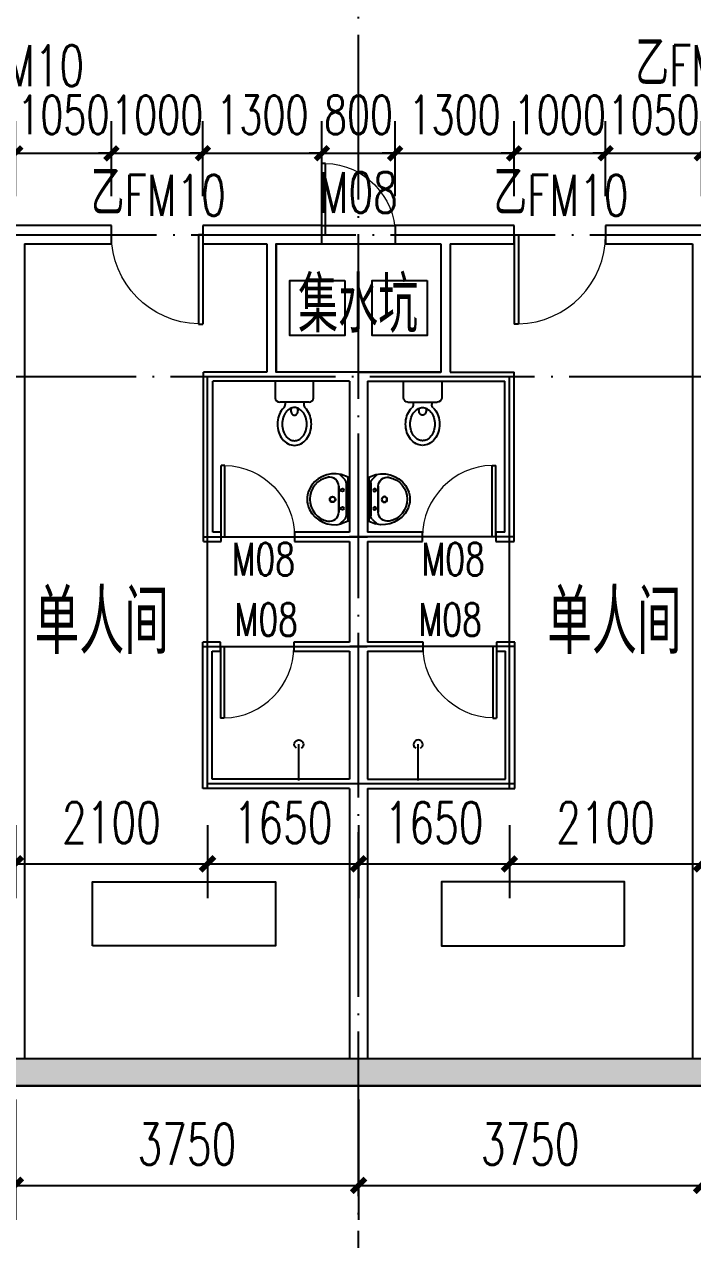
# Model space of a CAD drawing. Extents: x 246015 to 608740, y -108003 to 88400.
# Drawn here: x 426702 to 434006, y -31442 to -18161 of the extents above; entities that cross this region are included whole.
import ezdxf

# ---------------------------------------------------------------- set-up
doc = ezdxf.new("R2010")
doc.units = 0
doc.header["$LTSCALE"] = 3000
doc.header["$MEASUREMENT"] = 0
doc.header["$PDMODE"] = 1
doc.linetypes.add('DOTE', pattern=[2.42, 2, -0.2, 0.02, -0.2])
doc.layers.get('0').update_dxf_attribs({"linetype": 'CONTINUOUS'})
doc.layers.get('DEFPOINTS').update_dxf_attribs({"linetype": 'CONTINUOUS'})
for name, color, linetype in [('dote', 1, 'DOTE'), ('LVTRY', 6, 'CONTINUOUS'), ('PUB_DIM', 3, 'CONTINUOUS'), ('PUB_HATCH', 8, 'CONTINUOUS'), ('PUB_TEXT', 7, 'CONTINUOUS'), ('stair', 2, 'CONTINUOUS'), ('WALL', 9, 'CONTINUOUS'), ('WINDOW', 4, 'CONTINUOUS'), ('WINDOW_TEXT', 7, 'CONTINUOUS'), ('集水坑', 2, 'CONTINUOUS')]:
    doc.layers.add(name, color=color, linetype=linetype)
doc.styles.add('_TCH_DIM', font='SIMPLEX', dxfattribs={"bigfont": 'GBCBIG'})
doc.styles.add('_TCH_WINDOW', font='SIMPLEX', dxfattribs={"bigfont": 'GBCBIG'})
doc.styles.add('DIM_FONT', font='simplex.shx', dxfattribs={"width": 0.7, "bigfont": 'hztxt.shx'})
doc.dimstyles.new('DIMN140', dxfattribs={"dimscale": 1.4, "dimtxt": 300, "dimasz": 100, "dimexe": 250, "dimexo": 300, "dimgap": 150, "dimtad": 1, "dimdec": 0, "dimzin": 0, "dimdsep": 46, "dimtxsty": 'DIM_FONT', "dimblk": 'ARCHTICK', "dimcen": 0.09, "dimclrt": 7, "dimazin": 2, "dimtfac": 1, "dimtdec": 0, "dimtix": 1, "dimtmove": 2, "dimatfit": 3, "dimfxl": 0, "dimtolj": 1, "dimtzin": 0, "dimarcsym": 0})
doc.dimstyles.new('DIMN150', dxfattribs={"dimscale": 1.5, "dimtxt": 300, "dimasz": 100, "dimexe": 250, "dimexo": 300, "dimgap": 150, "dimtad": 1, "dimdec": 0, "dimzin": 0, "dimdsep": 46, "dimtxsty": 'DIM_FONT', "dimblk": 'ARCHTICK', "dimcen": 0.09, "dimclrt": 7, "dimazin": 2, "dimtfac": 1, "dimtdec": 0, "dimtix": 1, "dimtmove": 2, "dimatfit": 3, "dimfxl": 0, "dimtolj": 1, "dimtzin": 0, "dimarcsym": 0})

# ---------------------------------------------------------------- blocks, each defined once
blk = doc.blocks.new('jishuikeng1')
at = {"layer": '集水坑'}
for points in [[(0, 1800), (1400, 1800), (1400, 0), (0, 0)], [(400, 1650), (1000, 1650), (1000, 1050), (400, 1050)], [(400, 750), (1000, 750), (1000, 150), (400, 150)]]:
    blk.add_lwpolyline(points, close=True, dxfattribs=at)
blk = doc.blocks.new('_ARCHTICK')
at = {"color": 0, "linetype": 'ByBlock', "const_width": 0.4}
blk.add_lwpolyline([(-0.5, -0.5), (0.5, 0.5)], dxfattribs=at)
blk = doc.blocks.new('*D430')
at = {"layer": 'DEFPOINTS', "color": 0}
for p in [(434104, -19571), (433054, -20461), (434104, -20461)]:
    blk.add_point(p, dxfattribs=at)
at = {"layer": 'PUB_DIM', "color": 0, "lineweight": -2}
for p, q in [((433054, -20041), (433054, -19221)), ((434104, -20041), (434104, -19221)), ((433054, -19571), (432914, -19571)), ((433054, -19571), (434104, -19571)), ((434104, -19571), (434244, -19571))]:
    blk.add_line(p, q, dxfattribs=at)
at = {"layer": 'PUB_DIM', "color": 0, "lineweight": -2, "xscale": 140, "yscale": 140, "zscale": 140}
blk.add_blockref('_ARCHTICK', (433054, -19571), dxfattribs=at)
at = {"layer": 'PUB_DIM', "color": 0, "lineweight": -2, "xscale": 140, "yscale": 140, "zscale": 140, "rotation": 180}
blk.add_blockref('_ARCHTICK', (434104, -19571), dxfattribs=at)
at = {"layer": 'PUB_DIM', "color": 7, "insert": (433579, -19151), "char_height": 420, "attachment_point": 5, "style": 'DIM_FONT'}
blk.add_mtext('\\A1;1050', dxfattribs=at)
blk = doc.blocks.new('*D431')
at = {"layer": 'DEFPOINTS', "color": 0}
for p in [(433054, -19571), (432054, -20461), (433054, -20461)]:
    blk.add_point(p, dxfattribs=at)
at = {"layer": 'PUB_DIM', "color": 0, "lineweight": -2}
for p, q in [((432054, -20041), (432054, -19221)), ((433054, -20041), (433054, -19221)), ((432054, -19571), (431914, -19571)), ((432054, -19571), (433054, -19571)), ((433054, -19571), (433194, -19571))]:
    blk.add_line(p, q, dxfattribs=at)
at = {"layer": 'PUB_DIM', "color": 0, "lineweight": -2, "xscale": 140, "yscale": 140, "zscale": 140}
blk.add_blockref('_ARCHTICK', (432054, -19571), dxfattribs=at)
at = {"layer": 'PUB_DIM', "color": 0, "lineweight": -2, "xscale": 140, "yscale": 140, "zscale": 140, "rotation": 180}
blk.add_blockref('_ARCHTICK', (433054, -19571), dxfattribs=at)
at = {"layer": 'PUB_DIM', "color": 7, "insert": (432554, -19151), "char_height": 420, "attachment_point": 5, "style": 'DIM_FONT'}
blk.add_mtext('\\A1;1000', dxfattribs=at)
blk = doc.blocks.new('*D432')
at = {"layer": 'DEFPOINTS', "color": 0}
for p in [(432054, -19571), (430754, -20461), (432054, -20461)]:
    blk.add_point(p, dxfattribs=at)
at = {"layer": 'PUB_DIM', "color": 0, "lineweight": -2}
for p, q in [((430754, -20041), (430754, -19221)), ((432054, -20041), (432054, -19221)), ((430754, -19571), (430614, -19571)), ((430754, -19571), (432054, -19571)), ((432054, -19571), (432194, -19571))]:
    blk.add_line(p, q, dxfattribs=at)
at = {"layer": 'PUB_DIM', "color": 0, "lineweight": -2, "xscale": 140, "yscale": 140, "zscale": 140}
blk.add_blockref('_ARCHTICK', (430754, -19571), dxfattribs=at)
at = {"layer": 'PUB_DIM', "color": 0, "lineweight": -2, "xscale": 140, "yscale": 140, "zscale": 140, "rotation": 180}
blk.add_blockref('_ARCHTICK', (432054, -19571), dxfattribs=at)
at = {"layer": 'PUB_DIM', "color": 7, "insert": (431404, -19151), "char_height": 420, "attachment_point": 5, "style": 'DIM_FONT'}
blk.add_mtext('\\A1;1300', dxfattribs=at)
blk = doc.blocks.new('*D433')
at = {"layer": 'DEFPOINTS', "color": 0}
for p in [(430754, -19571), (429954, -20461), (430754, -20461)]:
    blk.add_point(p, dxfattribs=at)
at = {"layer": 'PUB_DIM', "color": 0, "lineweight": -2}
for p, q in [((429954, -20041), (429954, -19221)), ((430754, -20041), (430754, -19221)), ((429954, -19571), (429814, -19571)), ((429954, -19571), (430754, -19571)), ((430754, -19571), (430894, -19571))]:
    blk.add_line(p, q, dxfattribs=at)
at = {"layer": 'PUB_DIM', "color": 0, "lineweight": -2, "xscale": 140, "yscale": 140, "zscale": 140}
blk.add_blockref('_ARCHTICK', (429954, -19571), dxfattribs=at)
at = {"layer": 'PUB_DIM', "color": 0, "lineweight": -2, "xscale": 140, "yscale": 140, "zscale": 140, "rotation": 180}
blk.add_blockref('_ARCHTICK', (430754, -19571), dxfattribs=at)
at = {"layer": 'PUB_DIM', "color": 7, "insert": (430354, -19151), "char_height": 420, "attachment_point": 5, "style": 'DIM_FONT'}
blk.add_mtext('\\A1;800', dxfattribs=at)
blk = doc.blocks.new('*D434')
at = {"layer": 'DEFPOINTS', "color": 0}
for p in [(429954, -19571), (428654, -20461), (429954, -20461)]:
    blk.add_point(p, dxfattribs=at)
at = {"layer": 'PUB_DIM', "color": 0, "lineweight": -2}
for p, q in [((428654, -20041), (428654, -19221)), ((429954, -20041), (429954, -19221)), ((428654, -19571), (428514, -19571)), ((428654, -19571), (429954, -19571)), ((429954, -19571), (430094, -19571))]:
    blk.add_line(p, q, dxfattribs=at)
at = {"layer": 'PUB_DIM', "color": 0, "lineweight": -2, "xscale": 140, "yscale": 140, "zscale": 140}
blk.add_blockref('_ARCHTICK', (428654, -19571), dxfattribs=at)
at = {"layer": 'PUB_DIM', "color": 0, "lineweight": -2, "xscale": 140, "yscale": 140, "zscale": 140, "rotation": 180}
blk.add_blockref('_ARCHTICK', (429954, -19571), dxfattribs=at)
at = {"layer": 'PUB_DIM', "color": 7, "insert": (429304, -19151), "char_height": 420, "attachment_point": 5, "style": 'DIM_FONT'}
blk.add_mtext('\\A1;1300', dxfattribs=at)
blk = doc.blocks.new('*D435')
at = {"layer": 'DEFPOINTS', "color": 0}
for p in [(428654, -19571), (427654, -20461), (428654, -20461)]:
    blk.add_point(p, dxfattribs=at)
at = {"layer": 'PUB_DIM', "color": 0, "lineweight": -2}
for p, q in [((427654, -20041), (427654, -19221)), ((428654, -20041), (428654, -19221)), ((427654, -19571), (427514, -19571)), ((427654, -19571), (428654, -19571)), ((428654, -19571), (428794, -19571))]:
    blk.add_line(p, q, dxfattribs=at)
at = {"layer": 'PUB_DIM', "color": 0, "lineweight": -2, "xscale": 140, "yscale": 140, "zscale": 140}
blk.add_blockref('_ARCHTICK', (427654, -19571), dxfattribs=at)
at = {"layer": 'PUB_DIM', "color": 0, "lineweight": -2, "xscale": 140, "yscale": 140, "zscale": 140, "rotation": 180}
blk.add_blockref('_ARCHTICK', (428654, -19571), dxfattribs=at)
at = {"layer": 'PUB_DIM', "color": 7, "insert": (428154, -19151), "char_height": 420, "attachment_point": 5, "style": 'DIM_FONT'}
blk.add_mtext('\\A1;1000', dxfattribs=at)
blk = doc.blocks.new('*D436')
at = {"layer": 'DEFPOINTS', "color": 0}
for p in [(427654, -19571), (426604, -20461), (427654, -20461)]:
    blk.add_point(p, dxfattribs=at)
at = {"layer": 'PUB_DIM', "color": 0, "lineweight": -2}
for p, q in [((426604, -20041), (426604, -19221)), ((427654, -20041), (427654, -19221)), ((426604, -19571), (426464, -19571)), ((426604, -19571), (427654, -19571)), ((427654, -19571), (427794, -19571))]:
    blk.add_line(p, q, dxfattribs=at)
at = {"layer": 'PUB_DIM', "color": 0, "lineweight": -2, "xscale": 140, "yscale": 140, "zscale": 140}
blk.add_blockref('_ARCHTICK', (426604, -19571), dxfattribs=at)
at = {"layer": 'PUB_DIM', "color": 0, "lineweight": -2, "xscale": 140, "yscale": 140, "zscale": 140, "rotation": 180}
blk.add_blockref('_ARCHTICK', (427654, -19571), dxfattribs=at)
at = {"layer": 'PUB_DIM', "color": 7, "insert": (427129, -19151), "char_height": 420, "attachment_point": 5, "style": 'DIM_FONT'}
blk.add_mtext('\\A1;1050', dxfattribs=at)
blk = doc.blocks.new('*D717')
at = {"layer": 'DEFPOINTS', "color": 0}
for p in [(430354, -29461), (434104, -29461), (434104, -30849)]:
    blk.add_point(p, dxfattribs=at)
at = {"layer": 'PUB_DIM', "color": 0, "lineweight": -2}
for p, q in [((430354, -29911), (430354, -31224)), ((434104, -29911), (434104, -31224)), ((430354, -30849), (434104, -30849))]:
    blk.add_line(p, q, dxfattribs=at)
at = {"layer": 'PUB_DIM', "color": 0, "lineweight": -2, "xscale": 150, "yscale": 150, "zscale": 150, "rotation": 180}
blk.add_blockref('_ARCHTICK', (430354, -30849), dxfattribs=at)
at = {"layer": 'PUB_DIM', "color": 0, "lineweight": -2, "xscale": 150, "yscale": 150, "zscale": 150}
blk.add_blockref('_ARCHTICK', (434104, -30849), dxfattribs=at)
at = {"layer": 'PUB_DIM', "color": 7, "insert": (432229, -30399), "char_height": 450, "attachment_point": 5, "style": 'DIM_FONT'}
blk.add_mtext('\\A1;3750', dxfattribs=at)
blk = doc.blocks.new('*D718')
at = {"layer": 'DEFPOINTS', "color": 0}
for p in [(426604, -29461), (430354, -29461), (430354, -30849)]:
    blk.add_point(p, dxfattribs=at)
at = {"layer": 'PUB_DIM', "color": 0, "lineweight": -2}
for p, q in [((426604, -29911), (426604, -31224)), ((430354, -29911), (430354, -31224)), ((426604, -30849), (430354, -30849))]:
    blk.add_line(p, q, dxfattribs=at)
at = {"layer": 'PUB_DIM', "color": 0, "lineweight": -2, "xscale": 150, "yscale": 150, "zscale": 150, "rotation": 180}
blk.add_blockref('_ARCHTICK', (426604, -30849), dxfattribs=at)
at = {"layer": 'PUB_DIM', "color": 0, "lineweight": -2, "xscale": 150, "yscale": 150, "zscale": 150}
blk.add_blockref('_ARCHTICK', (430354, -30849), dxfattribs=at)
at = {"layer": 'PUB_DIM', "color": 7, "insert": (428479, -30399), "char_height": 450, "attachment_point": 5, "style": 'DIM_FONT'}
blk.add_mtext('\\A1;3750', dxfattribs=at)
blk = doc.blocks.new('*D758')
at = {"layer": 'DEFPOINTS', "color": 0}
for p in [(426604, -26462), (428704, -26462), (428704, -27335)]:
    blk.add_point(p, dxfattribs=at)
at = {"layer": 'PUB_DIM', "color": 0, "lineweight": -2}
for p, q in [((426604, -26912), (426604, -27710)), ((428704, -26912), (428704, -27710)), ((426604, -27335), (428704, -27335))]:
    blk.add_line(p, q, dxfattribs=at)
at = {"layer": 'PUB_DIM', "color": 0, "lineweight": -2, "xscale": 150, "yscale": 150, "zscale": 150, "rotation": 180}
blk.add_blockref('_ARCHTICK', (426604, -27335), dxfattribs=at)
at = {"layer": 'PUB_DIM', "color": 0, "lineweight": -2, "xscale": 150, "yscale": 150, "zscale": 150}
blk.add_blockref('_ARCHTICK', (428704, -27335), dxfattribs=at)
at = {"layer": 'PUB_DIM', "color": 7, "insert": (427654, -26885), "char_height": 450, "attachment_point": 5, "style": 'DIM_FONT'}
blk.add_mtext('\\A1;2100', dxfattribs=at)
blk = doc.blocks.new('*D759')
at = {"layer": 'DEFPOINTS', "color": 0}
for p in [(428704, -26462), (430354, -26462), (430354, -27335)]:
    blk.add_point(p, dxfattribs=at)
at = {"layer": 'PUB_DIM', "color": 0, "lineweight": -2}
for p, q in [((428704, -26912), (428704, -27710)), ((430354, -26912), (430354, -27710)), ((428704, -27335), (430354, -27335))]:
    blk.add_line(p, q, dxfattribs=at)
at = {"layer": 'PUB_DIM', "color": 0, "lineweight": -2, "xscale": 150, "yscale": 150, "zscale": 150, "rotation": 180}
blk.add_blockref('_ARCHTICK', (428704, -27335), dxfattribs=at)
at = {"layer": 'PUB_DIM', "color": 0, "lineweight": -2, "xscale": 150, "yscale": 150, "zscale": 150}
blk.add_blockref('_ARCHTICK', (430354, -27335), dxfattribs=at)
at = {"layer": 'PUB_DIM', "color": 7, "insert": (429529, -26885), "char_height": 450, "attachment_point": 5, "style": 'DIM_FONT'}
blk.add_mtext('\\A1;1650', dxfattribs=at)
blk = doc.blocks.new('*D760')
at = {"layer": 'DEFPOINTS', "color": 0}
for p in [(430354, -26462), (432003, -26462), (432003, -27335)]:
    blk.add_point(p, dxfattribs=at)
at = {"layer": 'PUB_DIM', "color": 0, "lineweight": -2}
for p, q in [((430354, -26912), (430354, -27710)), ((432003, -26912), (432003, -27710)), ((430354, -27335), (432003, -27335))]:
    blk.add_line(p, q, dxfattribs=at)
at = {"layer": 'PUB_DIM', "color": 0, "lineweight": -2, "xscale": 150, "yscale": 150, "zscale": 150, "rotation": 180}
blk.add_blockref('_ARCHTICK', (430354, -27335), dxfattribs=at)
at = {"layer": 'PUB_DIM', "color": 0, "lineweight": -2, "xscale": 150, "yscale": 150, "zscale": 150}
blk.add_blockref('_ARCHTICK', (432003, -27335), dxfattribs=at)
at = {"layer": 'PUB_DIM', "color": 7, "insert": (431179, -26885), "char_height": 450, "attachment_point": 5, "style": 'DIM_FONT'}
blk.add_mtext('\\A1;1650', dxfattribs=at)
blk = doc.blocks.new('*D761')
at = {"layer": 'DEFPOINTS', "color": 0}
for p in [(432003, -26462), (434104, -26462), (434104, -27335)]:
    blk.add_point(p, dxfattribs=at)
at = {"layer": 'PUB_DIM', "color": 0, "lineweight": -2}
for p, q in [((432003, -26912), (432003, -27710)), ((434104, -26912), (434104, -27710)), ((432003, -27335), (434104, -27335))]:
    blk.add_line(p, q, dxfattribs=at)
at = {"layer": 'PUB_DIM', "color": 0, "lineweight": -2, "xscale": 150, "yscale": 150, "zscale": 150, "rotation": 180}
blk.add_blockref('_ARCHTICK', (432003, -27335), dxfattribs=at)
at = {"layer": 'PUB_DIM', "color": 0, "lineweight": -2, "xscale": 150, "yscale": 150, "zscale": 150}
blk.add_blockref('_ARCHTICK', (434104, -27335), dxfattribs=at)
at = {"layer": 'PUB_DIM', "color": 7, "insert": (433054, -26885), "char_height": 450, "attachment_point": 5, "style": 'DIM_FONT'}
blk.add_mtext('\\A1;2100', dxfattribs=at)
blk = doc.blocks.new('$DorLib2D$00000001')
for p, q in [((0.45, 0.975), (0.5, 0.975)), ((0.45, 0), (0.45, 0.975)), ((0.5, 0), (0.5, 0.975)), ((0.5, 0), (0.45, 0))]:
    blk.add_line(p, q)
at = {"lineweight": 13}
blk.add_arc((0.475, 0), 0.975, 91.4693, 180, dxfattribs=at)
blk = doc.blocks.new('$lvtry$00000005')
for p, q in [((-210, 0, 0), (-210, -180, 0)), ((210, 0, 0), (-210, 0, 0)), ((210, -180, 0), (210, 0, 0)), ((160, -230, 0), (-160, -230, 0)), ((-101, -230, 0), (-101, -254, 0)), ((101, -230, 0), (101, -254, 0))]:
    blk.add_line(p, q)
at = {"elevation": 0}
blk.add_lwpolyline([(-135, -469, 0.080312), (-123, -544, 0.089014), (-92, -602, 0.104918), (-46, -639, 0.119812), (0, -650, 0.119812), (46, -639, 0.104918), (92, -602, 0.089014), (123, -544, 0.080312), (135, -469, 0.080312), (123, -395, 0.089014), (92, -337, 0.104918), (46, -300, 0.119812), (0, -288, 0.119812), (-46, -300, 0.104918), (-92, -337, 0.089014), (-123, -395, 0.080312)], format="xyb", close=True, dxfattribs=at)
for points in [[(-35, -295, 0.013578), (-36, -298, 0.073567), (-39, -318, 0.073567)], [(-39, -318, 0.073567), (-36, -339, 0.084454), (-27, -356, 0.10642), (-14, -368, 0.129709), (0, -372, 0.129709), (14, -368, 0.10642), (27, -356, 0.084454), (36, -339, 0.073567), (39, -318, 0.073567), (36, -298, 0.014016), (35, -295, 0.10642)]]:
    blk.add_lwpolyline(points, format="xyb", dxfattribs=at)
for centre, radius, start, end in [((-160, -180, 0), 50, 180, 270), ((-151, -254, 0), 50, 314.8144, 0), ((151, -254, 0), 50, 180, 225.2555), ((160, -180, 0), 50, 270, 0), ((102, -469, 0), 287, 161.6333, 180), ((52, -453, 0), 235, 141.2863, 161.6333), ((20, -427, 0), 194, 134.8144, 141.2863), ((-20, -427, 0), 194, 38.7137, 45.2555), ((-52, -453, 0), 235, 18.3667, 38.7137), ((-102, -469, 0), 287, 0, 18.3667), ((102, -469, 0), 287, 180, 198.3667), ((-102, -469, 0), 287, 341.6333, 0), ((52, -486, 0), 235, 198.3667, 218.7137), ((20, -512, 0), 194, 218.7137, 242.6714), ((-20, -512, 0), 194, 297.3286, 321.2863), ((-52, -486, 0), 235, 321.2863, 341.6333), ((0, -551, 0), 150, 242.6714, 270), ((0, -551, 0), 150, 270, 297.3286)]:
    blk.add_arc(centre, radius, start, end)
blk = doc.blocks.new('$lvtry$00000010')
blk.add_line((0, -37), (0, -432))
blk.add_arc((0, -432), 50, 121.0332, 58.9668)
blk = doc.blocks.new('$lvtry$00000178')
for p, q in [((-240, 0, 0), (-270, -79, 0)), ((240, 0, 0), (-240, 0, 0)), ((-237, 0, 0), (239, 0, 0)), ((240, 0, 0), (270, -79, 0)), ((-213, -36, 0), (-271, -91, 0)), ((-179, -23, 0), (181, -23, 0)), ((-141, -105, 0), (141, -105, 0)), ((141, -105, 0), (-141, -105, 0)), ((217, -37, 0), (274, -95, 0))]:
    blk.add_line(p, q)
for centre, radius in [((-99, -65, 0), 16.3), ((101, -65, 0), 16.3), ((2, -172, 0), 31.6)]:
    blk.add_circle(centre, radius)
at = {"lineweight": 13}
blk.add_circle((2, -172, 0), 23, dxfattribs=at)
for centre, radius, start, end in [((28, -152, 0), 307, 166.1751, 244.7296), ((-141, -205, 0), 100, 90, 190.5602), ((-179, -73, 0), 50, 90, 133.181), ((-28, -152, 0), 307, 297.0639, 13.8249), ((141, -205, 0), 100, 349.4398, 90), ((181, -73, 0), 50, 44.5607, 90), ((0, -179, 0), 243, 190.5602, 349.4398), ((0, -201, 0), 250, 245.8071, 296.4628)]:
    blk.add_arc(centre, radius, start, end)
blk.add_point((1, -65, 0))

msp = doc.modelspace()

# ---------------------------------------------------------------- hatches: boundary and pattern name
at = {"layer": 'PUB_HATCH'}
for points in [[(426603.9, -29461.4), (426603.9, -29761.4), (430353.9, -29761.4), (430353.9, -29461.4)], [(430353.9, -29461.4), (430353.9, -29761.4), (434103.9, -29761.4), (434103.9, -29461.4)]]:
    msp.add_hatch(color=256, dxfattribs=at).paths.add_polyline_path(points)

# ---------------------------------------------------------------- linework, layer by layer
at = {"layer": 'dote', "ltscale": 0.3}
for p, q in [((430353.9, -81061.4), (430353.9, 53538.6)), ((295667.9, -20461.4), (554353.9, -20461.4)), ((417410.9, -22011.4), (454653.9, -22011.4)), ((428660.9, -23761.6), (430453.9, -23761.6)), ((432053.9, -23761.6), (430253.9, -23761.6)), ((428654.3, -24961.7), (430447.3, -24961.7)), ((432060.4, -24961.7), (430260.4, -24961.7)), ((295667.9, -29461.4), (554353.9, -29461.4))]:
    msp.add_line(p, q, dxfattribs=at)
at = {"layer": 'dote'}
for p, q in [((428704.3, -26511.7), (428704.3, -22011.4)), ((432003.4, -26511.7), (432003.4, -22011.4)), ((432060.4, -26461.7), (428704.3, -26461.7))]:
    msp.add_line(p, q, dxfattribs=at)
at = {"layer": 'LVTRY'}
for points in [[(427447, -28231), (427447, -27531), (429447, -27531), (429447, -28231), (427447, -28231)], [(433260.7, -28231), (433260.7, -27531), (431260.7, -27531), (431260.7, -28231), (433260.7, -28231)]]:
    msp.add_lwpolyline(points, close=True, dxfattribs=at)
at = {"layer": 'stair'}
msp.add_lwpolyline([(299553.9, 3467.8), (299553.9, 28838.6), (316453.9, 28838.6), (316453.9, 27409.7), (323493.1, 28025.5), (322800.2, 35945.3, -0.0349916), (393128.8, 42129.1), (393066.7, 42838.6), (467189.2, 42838.6), (467163, 42538.6), (467127.7, 42135.3, -0.0358539), (537955.2, 35916.1), (536854.9, 23339.1), (538648, 23182.2), (537798.3, 13438.6), (553653.9, 13438.6), (553653.9, -20761.4), (454653.9, -20761.4), (454653.9, -29761.4), (393186.2, -29761.4), (325560.9, -48546.2), (299553.9, 3467.8)], format="xyb", close=True, dxfattribs=at)
at = {"layer": 'WALL'}
for p, q in [((427653.9, -20361.4), (426603.9, -20361.4)), ((427653.9, -20561.4), (427653.9, -20361.4)), ((429353.9, -20361.4), (428653.9, -20361.4)), ((428653.9, -20361.4), (428653.9, -20561.4)), ((429953.9, -20361.4), (429353.9, -20361.4)), ((429953.9, -20561.4), (429953.9, -20361.4)), ((431253.9, -20361.4), (430753.9, -20361.4)), ((430753.9, -20361.4), (430753.9, -20561.4)), ((432053.9, -20361.4), (431253.9, -20361.4)), ((432053.9, -20561.4), (432053.9, -20361.4)), ((434103.9, -20361.4), (433053.9, -20361.4)), ((433053.9, -20361.4), (433053.9, -20561.4)), ((426703.9, -20561.4), (426703.9, -29461.4)), ((426703.9, -20561.4), (427653.9, -20561.4)), ((428653.9, -20561.4), (429353.9, -20561.4)), ((429353.9, -20561.4), (429353.9, -21961.4)), ((429453.9, -20561.4), (429453.9, -21961.4)), ((429453.9, -20561.4), (429953.9, -20561.4)), ((430753.9, -20561.4), (431253.9, -20561.4)), ((431253.9, -20561.4), (431253.9, -21961.4)), ((431353.9, -20561.4), (432053.9, -20561.4)), ((431353.9, -20561.4), (431353.9, -21961.4)), ((433053.9, -20561.4), (434003.9, -20561.4)), ((434003.9, -20561.4), (434003.9, -29461.4)), ((428660.9, -23811.6), (428660.9, -21961.4)), ((429353.9, -21961.4), (428660.9, -21961.4)), ((430353.9, -21961.4), (429453.9, -21961.4)), ((430353.9, -21961.4), (431253.9, -21961.4)), ((431353.9, -21961.4), (432053.9, -21961.4)), ((432053.9, -23811.6), (432053.9, -21961.4)), ((428760.9, -23711.6), (428760.9, -22061.4)), ((429353.9, -22061.4), (428760.9, -22061.4)), ((430253.9, -22061.4), (429353.9, -22061.4)), ((430253.9, -22061.4), (430253.9, -23711.6)), ((430453.9, -22061.4), (431253.9, -22061.4)), ((430453.9, -22061.4), (430453.9, -23711.6)), ((431253.9, -22061.4), (431953.9, -22061.4)), ((431953.9, -23711.6), (431953.9, -22061.4)), ((428853.9, -23711.6), (428760.9, -23711.6)), ((428853.9, -23811.6), (428853.9, -23711.6)), ((430253.9, -23711.6), (429653.9, -23711.6)), ((429653.9, -23711.6), (429653.9, -23811.6)), ((431053.9, -23711.6), (430453.9, -23711.6)), ((431053.9, -23811.6), (431053.9, -23711.6)), ((431953.9, -23711.6), (431853.9, -23711.6)), ((431853.9, -23711.6), (431853.9, -23811.6)), ((428660.9, -23811.6), (428853.9, -23811.6)), ((429653.9, -23811.6), (430253.9, -23811.6)), ((430253.9, -23811.6), (430253.9, -24911.7)), ((430453.9, -23811.6), (431053.9, -23811.6)), ((430453.9, -23811.6), (430453.9, -24911.7)), ((431853.9, -23811.6), (432053.9, -23811.6)), ((428847.3, -24911.7), (428654.3, -24911.7)), ((428654.3, -26511.7), (428654.3, -24911.7)), ((428847.3, -25011.7), (428847.3, -24911.7)), ((430253.9, -24911.7), (429647.3, -24911.7)), ((429647.3, -24911.7), (429647.3, -25011.7)), ((431060.4, -24911.7), (430453.9, -24911.7)), ((431060.4, -25011.7), (431060.4, -24911.7)), ((432060.4, -24911.7), (431860.4, -24911.7)), ((431860.4, -24911.7), (431860.4, -25011.7)), ((432060.4, -26511.7), (432060.4, -24911.7)), ((428754.3, -25011.7), (428847.3, -25011.7)), ((428754.3, -26411.7), (428754.3, -25011.7)), ((429647.3, -25011.7), (430253.9, -25011.7)), ((430253.9, -25011.7), (430253.9, -26411.7)), ((430453.9, -25011.7), (431060.4, -25011.7)), ((430453.9, -25011.7), (430453.9, -26411.7)), ((431860.4, -25011.7), (431960.4, -25011.7)), ((431960.4, -26411.7), (431960.4, -25011.7)), ((430253.9, -26411.7), (428754.3, -26411.7)), ((430453.9, -26411.7), (431960.4, -26411.7)), ((430253.9, -26511.7), (428654.3, -26511.7)), ((430253.9, -26511.7), (430253.9, -29461.4)), ((430453.9, -26511.7), (432060.4, -26511.7)), ((430453.9, -26511.7), (430453.9, -29461.4)), ((426603.9, -29461.4), (430353.9, -29461.4)), ((430353.9, -29461.4), (434103.9, -29461.4)), ((426603.9, -29761.4), (430353.9, -29761.4)), ((430353.9, -29761.4), (434103.9, -29761.4))]:
    msp.add_line(p, q, dxfattribs=at)
at = {"layer": '集水坑'}
msp.add_line((429953.9, -20361.4), (430753.9, -20361.4), dxfattribs=at)

# ---------------------------------------------------------------- block references
at = {"layer": 'LVTRY'}
msp.add_blockref('$lvtry$00000005', (429653.9, -22061.4), dxfattribs=at)
for name, p, yscale, rotation in [('$lvtry$00000005', (431053.9, -22061.4), -0.9999999999999998, 180), ('$lvtry$00000178', (430465.1, -23350.9), -1, 270.0000000001104), ('$lvtry$00000010', (429702, -26461.4, 0), -0.9999999999999988, 359.9999745933305)]:
    msp.add_blockref(name, p, dxfattribs=dict(at, yscale=yscale, rotation=rotation))
for name, p, rotation in [('$lvtry$00000178', (430242.6, -23350.9), 269.9999999998895), ('$lvtry$00000010', (431005.8, -26461.4, 0), 180.0000254066695)]:
    msp.add_blockref(name, p, dxfattribs=dict(at, rotation=rotation))
at = {"layer": 'WINDOW'}
ref = msp.add_blockref('$DorLib2D$00000001', (430353.9, -20461.4), dxfattribs=dict(at, xscale=800, yscale=-800, zscale=800, rotation=179.9999999986701))
ref.add_attrib('A', 'M08', (429918.9, -20222), dxfattribs={"layer": 'WINDOW_TEXT', "height": 446.25, "rotation": 360, "style": '_TCH_WINDOW', "width": 0.705882})
at = {"layer": 'WINDOW', "yscale": 1000, "rotation": 179.9999999986701}
for p, xscale, zscale in [((428153.9, -20461.4), -1000, -1000), ((432553.9, -20461.4), 1000, 1000)]:
    msp.add_blockref('$DorLib2D$00000001', p, dxfattribs=dict(at, xscale=xscale, zscale=zscale))
at = {"layer": 'WINDOW'}
ref = msp.add_blockref('$DorLib2D$00000001', (429253.9, -23761.6), dxfattribs=dict(at, xscale=800, yscale=-800, zscale=800, rotation=180))
ref.add_attrib('A', 'M08', (429000.9, -24844.5), dxfattribs={"layer": 'WINDOW_TEXT', "height": 357, "style": '_TCH_WINDOW', "width": 0.705882})
ref = msp.add_blockref('$DorLib2D$00000001', (431453.9, -23761.6), dxfattribs=dict(at, xscale=800, yscale=800, zscale=800))
ref.add_attrib('A', 'M08', (431010.8, -24844.5), dxfattribs={"layer": 'WINDOW_TEXT', "height": 357, "style": '_TCH_WINDOW', "width": 0.705882})
ref = msp.add_blockref('$DorLib2D$00000001', (429247.3, -24961.7), dxfattribs=dict(at, xscale=800, yscale=800, zscale=800, rotation=180))
ref.add_attrib('A', 'M08', (428968.6, -24185.1), dxfattribs={"layer": 'WINDOW_TEXT', "height": 357, "style": '_TCH_WINDOW', "width": 0.705882})
ref = msp.add_blockref('$DorLib2D$00000001', (431460.4, -24961.7), dxfattribs=dict(at, xscale=800, yscale=-800, zscale=800))
ref.add_attrib('A', 'M08', (431043.1, -24185.1), dxfattribs={"layer": 'WINDOW_TEXT', "height": 357, "style": '_TCH_WINDOW', "width": 0.705882})
at = {"layer": '集水坑', "rotation": 270}
msp.add_blockref('jishuikeng1', (429453.9, -20561.4), dxfattribs=at)

# ---------------------------------------------------------------- texts
at = {"layer": 'PUB_TEXT', "style": '_TCH_DIM'}
msp.add_text('集水坑', height=607.66, dxfattribs=at).set_placement((429693.5, -21529.2))
at = {"layer": 'PUB_TEXT', "style": 'DIM_FONT', "width": 0.7}
for p in [(426813.6, -25043.6), (432415.7, -25043.6)]:
    msp.add_text('单人间', height=700, dxfattribs=at).set_placement(p)
at = {"layer": 'WINDOW_TEXT', "style": '_TCH_WINDOW'}
for p in [(433379.6, -18836.4), (427429.6, -20252.9), (431829.6, -20252.9)]:
    msp.add_text('乙', height=506.4, rotation=360, dxfattribs=at).set_placement(p)
at = {"layer": 'WINDOW_TEXT', "style": '_TCH_WINDOW', "width": 0.705882}
for p in [(426248.2, -18836.4), (433748.2, -18836.4), (427798.2, -20252.9), (432198.2, -20252.9)]:
    msp.add_text('FM10', height=446.25, rotation=360, dxfattribs=at).set_placement(p)

# ---------------------------------------------------------------- dimensions: what is measured, and where the dimension line sits
at = {"layer": 'PUB_DIM'}
for p1, p2, distance, dimstyle, picture, middle in [((426603.9, -20461.4), (427653.9, -20461.4), 890.8, 'DIMN140', '*D436', (427128.9, -19150.6)), ((427653.9, -20461.4), (428653.9, -20461.4), 890.8, 'DIMN140', '*D435', (428153.9, -19150.6)), ((428653.9, -20461.4), (429953.9, -20461.4), 890.8, 'DIMN140', '*D434', (429303.9, -19150.6)), ((429953.9, -20461.4), (430753.9, -20461.4), 890.8, 'DIMN140', '*D433', (430353.9, -19150.6)), ((430753.9, -20461.4), (432053.9, -20461.4), 890.8, 'DIMN140', '*D432', (431403.9, -19150.6)), ((432053.9, -20461.4), (433053.9, -20461.4), 890.8, 'DIMN140', '*D431', (432553.9, -19150.6)), ((433053.9, -20461.4), (434103.9, -20461.4), 890.8, 'DIMN140', '*D430', (433578.9, -19150.6)), ((426603.9, -26461.7), (428704.3, -26461.7), -873.6, 'DIMN150', '*D758', (427654.1, -26885.2)), ((428704.3, -26461.7), (430353.9, -26461.7), -873.6, 'DIMN150', '*D759', (429529.1, -26885.2)), ((430353.8654, -26461.6892), (432003.3886, -26461.6892), -873.5536, 'DIMN150', '*D760', (431178.627, -26885.2428)), ((432003.3886, -26461.6892), (434103.8654, -26461.6892), -873.5536, 'DIMN150', '*D761', (433053.627, -26885.2428)), ((426603.9, -29461.4), (430353.9, -29461.4), -1387.1, 'DIMN150', '*D718', (428478.9, -30398.5)), ((430353.9, -29461.4), (434103.9, -29461.4), -1387.1, 'DIMN150', '*D717', (432228.9, -30398.5))]:
    dim = msp.add_aligned_dim(p1=p1, p2=p2, distance=distance, dimstyle=dimstyle, dxfattribs=at)
    dim.commit()
    dim.dimension.update_dxf_attribs({"geometry": picture, "text_midpoint": middle})

doc.saveas('drawing.dxf')
